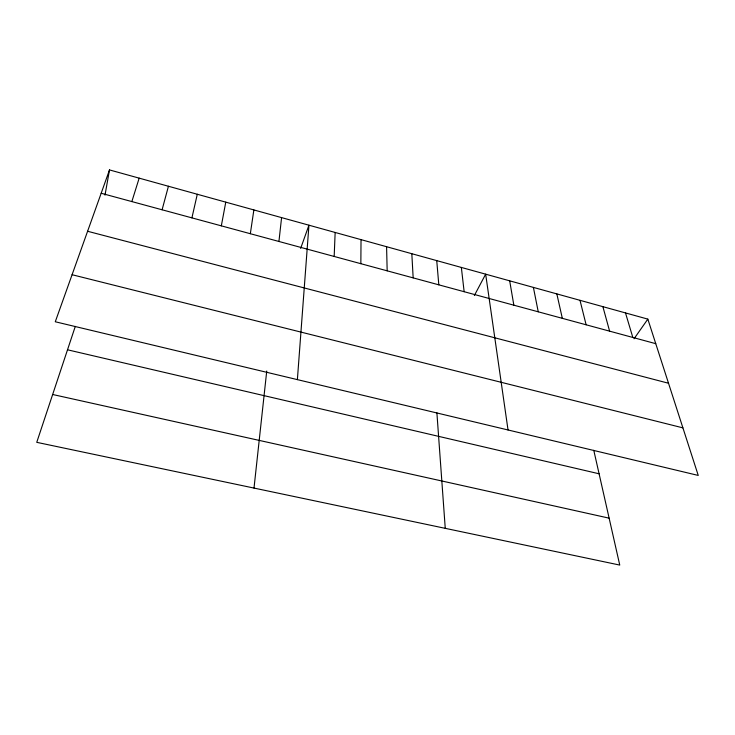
<?xml version="1.0" encoding="UTF-8"?>
<svg xmlns="http://www.w3.org/2000/svg" width="735" height="735" viewBox="0 0 735 735"><rect width="100%" height="100%" fill="white"/><g stroke="black" fill="none" stroke-linecap="round" stroke-linejoin="round"><path stroke-width="1.1" d="M360.848 263.69L361.032 239.628M334.177 256.451L335.151 232.462M297.381 379.627L308.948 225.195L300.643 248.43M254.007 488.077L266.741 371.028M278.933 241.475L281.588 217.615M250.332 233.712L253.869 209.925M104.995 195.142L109.506 169.923L647.838 319.119L698.25 475.435L55.281 321.765L109.506 169.923M221.327 225.847L225.774 202.143M191.918 217.872L197.292 194.251M162.095 209.778L168.434 186.249M131.85 201.574L139.172 178.146M75.301 326.377L36.75 442.332L619.752 565.077L593.779 450.307M474.36 295.507L485.66 274.173L508.032 429.975M634.039 338.771L647.838 319.119M52.654 394.493L609.14 518.166M67.51 349.796L599.099 473.79M72.085 274.715L682.907 427.862M87.594 231.268L668.519 383.247M101.173 193.259L655.758 343.677M625.494 312.926L632.826 337.457M602.884 306.66L609.609 331.154M579.998 300.321L586.117 324.787M556.836 293.899L562.321 318.329M533.399 287.403L538.24 311.796M509.677 280.825L513.848 305.181M461.35 267.43L464.143 291.703M436.737 260.613L438.813 284.831M436.893 412.804L445.254 528.346M411.82 253.704L413.162 277.876M386.582 246.712L387.17 270.829"/></g></svg>
